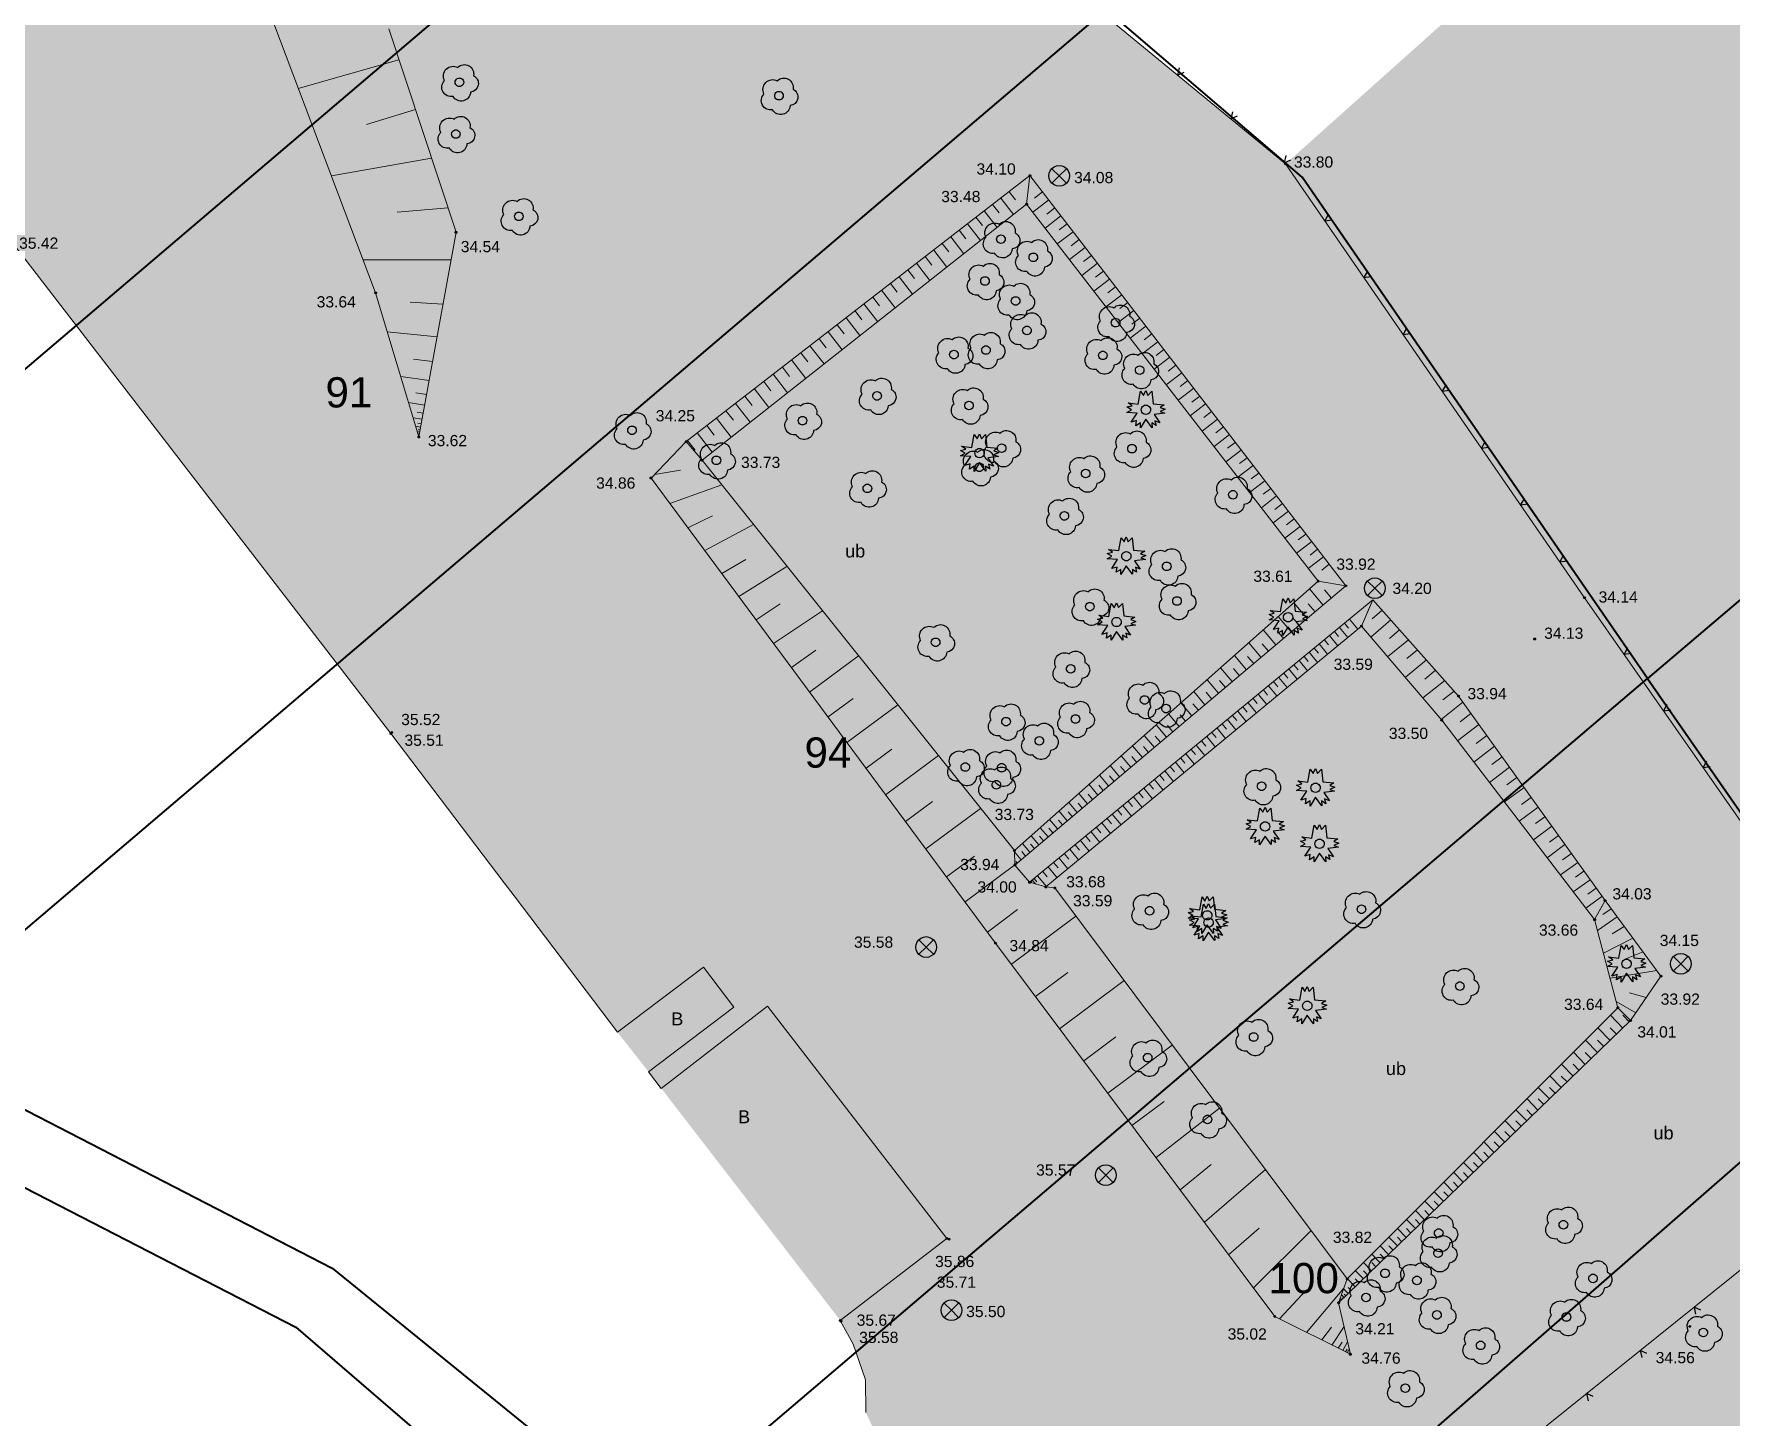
# Model space of a CAD drawing. Header units: metres. Extents: x 363857 to 365179, y 5807840 to 5809004.
# Drawn here: x 364698.6 to 364796.9, y 5808210 to 5808290.2 of the extents above; entities that cross this region are included whole.
import ezdxf

# ---------------------------------------------------------------- set-up
doc = ezdxf.new("R2010")
doc.units = ezdxf.units.M
doc.header["$LTSCALE"] = 0.5
doc.linetypes.add('LF11.26', pattern=[0])
doc.layers.get('0').update_dxf_attribs({"color": 1, "linetype": 'CONTINUOUS'})
for name, color, linetype in [('Flurstücksgrenze', 5, 'CONTINUOUS'), ('Stk.Befestigungsarten', 1, 'CONTINUOUS'), ('Stk.Bordsteine', 1, 'CONTINUOUS'), ('Stk.Bäume', 1, 'CONTINUOUS'), ('Stk.Böschungen', 1, 'CONTINUOUS'), ('Stk.Einfriedungen', 1, 'CONTINUOUS'), ('Stk.Geländehöhen', 1, 'CONTINUOUS'), ('Stk.Grünflächen', 1, 'CONTINUOUS'), ('Stk.Sumpfflächen', 1, 'CONTINUOUS'), ('Stk.Topografie allgemein', 1, 'CONTINUOUS'), ('Stk.Ver- und Entsorgungsanlagen allgemein', 1, 'CONTINUOUS')]:
    doc.layers.add(name, color=color, linetype=linetype)
doc.styles.add('TA  11.0401.0000', font='Arial.ttf')

# ---------------------------------------------------------------- blocks, each defined once
blk = doc.blocks.new('S11..378')
at = {"color": 0, "lineweight": -2}
blk.add_lwpolyline([(-0.025, 0.05), (0, 0), (0.025, 0.05)], dxfattribs=at)
blk = doc.blocks.new('S11..60')
at = {"color": 0, "lineweight": -2}
for points in [[(0.165, 0.075, -0.7675055), (0.13, -0.115, -0.7475991), (-0.075, -0.165, -0.7388858), (-0.175, 0.02, -0.7315501), (-0.02, 0.175, -0.7388858)], [(0.0433, -0.025, -0.5773503), (-0.0433, -0.025, -0.5773503), (0, 0.05, -0.5773503)]]:
    blk.add_lwpolyline(points, format="xyb", close=True, dxfattribs=at)
blk = doc.blocks.new('Nadelbaum')
at = {"color": 0, "lineweight": -2}
blk.add_lwpolyline([(0.185, 0.155), (0.475, 0.125), (0.365, 0.06), (0.5, 0.015), (0.37, -0.045), (0.49, -0.085), (0.21, -0.12), (0.36, -0.335), (0.235, -0.285), (0.265, -0.41), (0.155, -0.34), (0.16, -0.465), (0, -0.245), (-0.14, -0.47), (-0.14, -0.34), (-0.26, -0.415), (-0.24, -0.28), (-0.375, -0.32), (-0.225, -0.09), (-0.49, -0.07), (-0.37, 0), (-0.49, 0.07), (-0.355, 0.1), (-0.46, 0.175), (-0.195, 0.145), (-0.135, 0.475), (-0.06, 0.365), (0, 0.495), (0.05, 0.37), (0.15, 0.475)], close=True, dxfattribs=at)
blk.add_lwpolyline([(0.1039, -0.06, -0.5773503), (-0.1039, -0.06, -0.5773503), (0, 0.12, -0.5773503)], format="xyb", close=True, dxfattribs=at)
blk = doc.blocks.new('Geländehöhe')
at = {"color": 0, "lineweight": -2}
for points in [[(0.0087, -0.005, -0.5773503), (-0.0087, -0.005, -0.5773503), (0, 0.01, -0.5773503)], [(0.0043, -0.0025, -0.5773503), (-0.0043, -0.0025, -0.5773503), (0, 0.005, -0.5773503)]]:
    blk.add_lwpolyline(points, format="xyb", close=True, dxfattribs=at)
blk = doc.blocks.new('S11..36')
at = {"color": 0, "lineweight": -2}
blk.add_lwpolyline([(0.065, -0.0375, -0.5773503), (-0.065, -0.0375, -0.5773503), (0, 0.075, -0.5773503)], format="xyb", close=True, dxfattribs=at)
for points in [[(-0.05, 0.05), (0, 0), (-0.05, -0.05)], [(0.05, -0.05), (0, 0), (0.05, 0.05)]]:
    blk.add_lwpolyline(points, dxfattribs=at)

msp = doc.modelspace()

# ---------------------------------------------------------------- hatches: boundary and pattern name
at = {"layer": 'Stk.Befestigungsarten', "lineweight": 18, "true_color": 0xdcbe9c}
for points in [[(364712.712, 5808382.194), (364727.224, 5808310.07), (364731.169, 5808304.968), (364725.8175, 5808240.968), (364719.246, 5808249.622), (364697.462, 5808277.871), (364681.5858, 5808298.5691)], [(364739.128, 5808233.772), (364737.3736, 5808236.0887), (364732.389, 5808232.314), (364726.39, 5808240.2141), (364725.8175, 5808240.968), (364731.169, 5808304.968), (364758.67, 5808292.857), (364771.111, 5808282.627), (364788.435, 5808257.492), (364807.2571, 5808230.5379), (364811.62, 5808224.29), (364804.143, 5808223.901), (364762.532, 5808190.482), (364761.9, 5808187.891), (364760.883, 5808188.602), (364759.825, 5808189.816), (364750.842, 5808201.52), (364746.787, 5808210.274), (364746.767, 5808212.182), (364746.055, 5808214.235), (364745.302, 5808215.615), (364751.485, 5808220.361), (364741.091, 5808233.831), (364734.926, 5808229.062), (364734.184, 5808230.028)]]:
    msp.add_hatch(color=31, dxfattribs=at).paths.add_polyline_path(points, flags=0)
at = {"layer": 'Stk.Befestigungsarten', "lineweight": 18, "true_color": 0xcccccc}
for points in [[(364737.3736, 5808236.0887), (364739.128, 5808233.772), (364734.184, 5808230.028), (364732.389, 5808232.314)], [(364745.302, 5808215.615), (364734.926, 5808229.062), (364741.091, 5808233.831), (364751.485, 5808220.361)]]:
    msp.add_hatch(color=254, dxfattribs=at).paths.add_polyline_path(points, flags=0)
at = {"layer": 'Stk.Grünflächen', "lineweight": 18, "true_color": 0xe0ffd9}
msp.add_hatch(color=254, dxfattribs=at).paths.add_polyline_path([(364811.62, 5808224.29), (364808.227, 5808213.719, -0.0052692), (364799.554, 5808206.431, 0.013176), (364776.851, 5808188.851, 0.0013639), (364774.5544, 5808186.9633, 0.0015063), (364772.03, 5808184.864, -0.0229125), (364768.761, 5808184.516, -0.0286678), (364764.649, 5808184.504, -0.0715757), (364761.218, 5808184.882, -0.0484873), (364759.015, 5808185.685), (364761.9, 5808187.891), (364762.532, 5808190.482), (364804.143, 5808223.901)], flags=0)
at = {"layer": 'Stk.Sumpfflächen', "lineweight": 18, "true_color": 0xf2f2cc}
msp.add_hatch(color=254, dxfattribs=at).paths.add_polyline_path([(364902.6518, 5808312.5304), (364903.039, 5808312.1336), (364873.2503, 5808288.3342), (364818.4522, 5808242.6245), (364820.5383, 5808240.1479), (364820.243, 5808239.606), (364807.2571, 5808230.5379), (364788.435, 5808257.492), (364771.111, 5808282.627), (364847.9733, 5808351.3338), (364897.0993, 5808317.5567), (364902.5737, 5808312.6011)], flags=0)

# ---------------------------------------------------------------- linework, layer by layer
at = {"layer": 'Flurstücksgrenze', "color": 7, "linetype": 'Continuous', "lineweight": 40}
for p, q in [((364882.622, 5808329.838), (364792.093, 5808252.819)), ((364772.066, 5808281.86), (364760.707, 5808291.564)), ((364792.093, 5808252.819), (364772.066, 5808281.86)), ((364734.315, 5808203.663), (364792.093, 5808252.819)), ((364792.093, 5808252.819), (364806.217, 5808232.434)), ((364690.394, 5808231.759), (364715.847, 5808218.655)), ((364799.518, 5808226.59), (364756.376, 5808188.954)), ((364715.847, 5808218.655), (364734.315, 5808203.663))]:
    msp.add_line(p, q, dxfattribs=at)
msp.add_lwpolyline([(364668.655, 5808245.713), (364736, 5808303.039), (364760.05, 5808292.291), (364760.707, 5808291.564), (364690.394, 5808231.759), (364668.655, 5808245.713)], close=True, dxfattribs=at)
msp.add_lwpolyline([(364694.742, 5808224.998), (364713.747, 5808215.228), (364736.592, 5808195.53), (364750.623, 5808183.432), (364749.422, 5808182.229), (364672.155, 5808121.079)], dxfattribs=at)
msp.add_lwpolyline([(364694.742, 5808224.998), (364713.747, 5808215.228), (364736.592, 5808195.53), (364750.623, 5808183.432), (364749.422, 5808182.229), (364672.155, 5808121.079)], dxfattribs=at)
at = {"layer": 'Stk.Bordsteine', "color": 7, "linetype": 'Continuous', "lineweight": 18}
for p, q in [((364719.246, 5808249.622, 35.506), (364697.462, 5808277.871, 35.423)), ((364725.8175, 5808240.968), (364719.246, 5808249.622, 35.506)), ((364726.39, 5808240.2141), (364725.8175, 5808240.968)), ((364732.389, 5808232.314, 35.569), (364726.39, 5808240.2141)), ((364732.389, 5808232.314, 35.569), (364737.3736, 5808236.0887)), ((364739.128, 5808233.772, 35.522), (364737.3736, 5808236.0887)), ((364734.184, 5808230.028, 35.593), (364739.128, 5808233.772, 35.522)), ((364741.091, 5808233.831, 35.737), (364734.926, 5808229.062, 35.594)), ((364751.485, 5808220.361, 35.712), (364741.091, 5808233.831, 35.737)), ((364745.302, 5808215.615, 35.58), (364751.485, 5808220.361, 35.712)), ((364746.055, 5808214.235, 35.566), (364745.302, 5808215.615, 35.58)), ((364746.767, 5808212.182, 35.496), (364746.055, 5808214.235, 35.566)), ((364746.787, 5808210.274, 35.448), (364746.767, 5808212.182, 35.496))]:
    msp.add_line(p, q, dxfattribs=at)
at = {"layer": 'Stk.Böschungen', "color": 7, "linetype": 'Continuous', "lineweight": 18}
for p, q in [((364718.367, 5808275.158, 33.637), (364712.469, 5808290.756, 33.609)), ((364719.128, 5808290.446, 34.646), (364723.032, 5808278.661, 34.536)), ((364736.367, 5808266.54, 34.25), (364756.291, 5808281.949, 34.099)), ((364756.291, 5808281.949, 34.099), (364774.602, 5808258.175, 33.922)), ((364737.287, 5808265.457, 33.727), (364756.1, 5808280.29, 33.483)), ((364756.1, 5808280.29, 33.483), (364772.996, 5808258.451, 33.61)), ((364723.032, 5808278.661, 34.536), (364720.871, 5808266.803, 33.621)), ((364720.871, 5808266.803, 33.621), (364718.367, 5808275.158, 33.637)), ((364736.367, 5808266.54, 34.25), (364734.334, 5808264.427, 34.858)), ((364755.395, 5808242.837, 33.726), (364737.287, 5808265.457, 33.727)), ((364734.334, 5808264.427, 34.858), (364754.299, 5808237.48, 34.837)), ((364772.996, 5808258.451, 33.61), (364755.395, 5808242.837, 33.726)), ((364774.602, 5808258.175, 33.922), (364755.415, 5808242.001, 33.94)), ((364756.272, 5808241.001, 34.001), (364776.173, 5808257.369, 33.943)), ((364781.135, 5808251.785, 33.945), (364776.173, 5808257.369, 33.943)), ((364775.505, 5808255.846, 33.591), (364757.216, 5808240.731, 33.684)), ((364780.156, 5808250.397, 33.502), (364775.505, 5808255.846, 33.591)), ((364789.622, 5808239.945, 34.03), (364781.135, 5808251.785, 33.945)), ((364789.02, 5808238.839, 33.656), (364780.156, 5808250.397, 33.502)), ((364755.415, 5808242.001, 33.94), (364755.395, 5808242.837, 33.726)), ((364756.272, 5808241.001, 34.001), (364755.415, 5808242.001, 33.94)), ((364757.216, 5808240.731, 33.684), (364756.272, 5808241.001, 34.001)), ((364757.732, 5808240.676, 33.593), (364757.216, 5808240.731, 33.684)), ((364757.732, 5808240.676, 33.593), (364774.683, 5808218.021, 33.816)), ((364792.864, 5808235.562, 33.916), (364789.622, 5808239.945, 34.03)), ((364790.366, 5808233.735, 33.637), (364789.02, 5808238.839, 33.656)), ((364770.488, 5808215.845, 35.022), (364754.299, 5808237.48, 34.837)), ((364791.1, 5808232.99, 34.01), (364792.864, 5808235.562, 33.916)), ((364774.683, 5808218.021, 33.816), (364790.366, 5808233.735, 33.637)), ((364774.183, 5808216.638, 34.209), (364791.1, 5808232.99, 34.01)), ((364774.683, 5808218.021, 33.816), (364774.183, 5808216.638, 34.209)), ((364774.866, 5808213.653, 34.764), (364770.488, 5808215.845, 35.022)), ((364774.183, 5808216.638, 34.209), (364774.866, 5808213.653, 34.764))]:
    msp.add_line(p, q, dxfattribs=at)
at = {"layer": 'Stk.Böschungen', "color": 7, "linetype": 'Continuous', "lineweight": 9}
for p, q in [((364719.7199, 5808288.6594, 34.629), (364713.8888, 5808287.0012, 33.616)), ((364720.674, 5808285.7791, 34.602), (364717.8443, 5808284.9016, 34.112)), ((364721.6094, 5808282.9553, 34.576), (364715.8079, 5808281.9259, 33.625)), ((364756.291, 5808281.949, 34.099), (364756.1, 5808280.29, 33.483)), ((364756.291, 5808281.949, 34.099), (364756.1, 5808280.29, 33.483)), ((364755.0841, 5808281.0156, 34.108), (364755.4508, 5808280.5415, 33.797)), ((364757.0232, 5808280.9983, 34.092), (364756.5623, 5808280.6433, 33.787)), ((364722.5649, 5808280.0709, 34.549), (364719.6272, 5808279.8327, 34.089)), ((364753.6482, 5808279.9051, 34.119), (364754.392, 5808278.9434, 33.505)), ((364754.1291, 5808280.277, 34.115), (364754.4993, 5808279.7984, 33.807)), ((364754.6077, 5808280.6472, 34.112), (364755.3446, 5808279.6944, 33.493)), ((364757.3783, 5808280.5374, 34.088), (364756.4574, 5808279.8281, 33.486)), ((364757.7329, 5808280.0769, 34.085), (364757.273, 5808279.7227, 33.787)), ((364752.192, 5808278.7789, 34.13), (364752.5692, 5808278.2912, 33.827)), ((364752.6797, 5808279.1561, 34.126), (364753.4305, 5808278.1853, 33.518)), ((364753.1651, 5808279.5315, 34.123), (364753.5388, 5808279.0483, 33.817)), ((364758.0872, 5808279.617, 34.082), (364757.1683, 5808278.9092, 33.491)), ((364758.441, 5808279.1575, 34.078), (364757.9821, 5808278.804, 33.786)), ((364751.2098, 5808278.0192, 34.138), (364751.5905, 5808277.527, 33.837)), ((364751.7021, 5808278.4, 34.134), (364752.4599, 5808277.42, 33.53)), ((364758.7945, 5808278.6986, 34.075), (364757.8776, 5808277.9923, 33.496)), ((364759.5004, 5808277.7821, 34.068), (364758.5854, 5808277.0774, 33.502)), ((364759.1476, 5808278.2401, 34.071), (364758.6897, 5808277.8874, 33.785)), ((364722.7417, 5808277.0681, 34.413), (364717.6429, 5808277.0729, 33.634)), ((364749.719, 5808276.8663, 34.149), (364750.4912, 5808275.8678, 33.556)), ((364750.2183, 5808277.2524, 34.145), (364750.6026, 5808276.7555, 33.847)), ((364750.7152, 5808277.6367, 34.141), (364751.4802, 5808276.6476, 33.543)), ((364760.2047, 5808276.8677, 34.061), (364759.2917, 5808276.1645, 33.507)), ((364759.8527, 5808277.3247, 34.065), (364759.3957, 5808276.9727, 33.784)), ((364748.7135, 5808276.0886, 34.156), (364749.493, 5808275.0807, 33.569)), ((364749.2174, 5808276.4784, 34.153), (364749.6054, 5808275.9768, 33.857)), ((364760.9075, 5808275.9552, 34.054), (364759.9965, 5808275.2536, 33.512)), ((364760.5563, 5808276.4112, 34.058), (364760.1003, 5808276.06, 33.784)), ((364747.1874, 5808274.9084, 34.168), (364747.5827, 5808274.3973, 33.878)), ((364747.6985, 5808275.3036, 34.164), (364748.4853, 5808274.2862, 33.582)), ((364748.2072, 5808275.6971, 34.16), (364748.5988, 5808275.1907, 33.868)), ((364761.6087, 5808275.0448, 34.048), (364760.6997, 5808274.3446, 33.518)), ((364761.2583, 5808275.4998, 34.051), (364760.8033, 5808275.1493, 33.783)), ((364722.2724, 5808274.4926, 34.214), (364720.3804, 5808274.6227, 33.925)), ((364746.158, 5808274.1122, 34.176), (364746.557, 5808273.5964, 33.889)), ((364746.6739, 5808274.5112, 34.172), (364747.4682, 5808273.4843, 33.595)), ((364762.3085, 5808274.1362, 34.041), (364761.4014, 5808273.4376, 33.523)), ((364761.9588, 5808274.5902, 34.044), (364761.5048, 5808274.2406, 33.782)), ((364721.9289, 5808272.6079, 34.069), (364719.0433, 5808272.9015, 33.633)), ((364744.5957, 5808272.904, 34.188), (364745.405, 5808271.8576, 33.622)), ((364745.1189, 5808273.3086, 34.184), (364745.5217, 5808272.7879, 33.899)), ((364745.6397, 5808273.7114, 34.18), (364746.4414, 5808272.6747, 33.608)), ((364763.0067, 5808273.2297, 34.034), (364762.1016, 5808272.5326, 33.528)), ((364762.6578, 5808273.6827, 34.037), (364762.2048, 5808273.3338, 33.781)), ((364743.5419, 5808272.089, 34.196), (364744.3588, 5808271.0327, 33.635)), ((364744.0701, 5808272.4975, 34.192), (364744.4766, 5808271.9718, 33.91)), ((364763.7035, 5808272.3251, 34.027), (364762.8003, 5808271.6295, 33.533)), ((364763.3553, 5808272.7771, 34.031), (364762.9032, 5808272.4289, 33.781)), ((364764.0513, 5808271.8735, 34.024), (364763.6002, 5808271.5261, 33.78)), ((364721.6674, 5808271.1731, 33.958), (364720.5715, 5808271.316, 33.794)), ((364742.4782, 5808271.2663, 34.204), (364743.3028, 5808270.2001, 33.649)), ((364743.0113, 5808271.6786, 34.2), (364743.4217, 5808271.148, 33.921)), ((364764.3987, 5808271.4224, 34.021), (364763.4975, 5808270.7283, 33.539)), ((364764.7457, 5808270.9718, 34.017), (364764.2956, 5808270.6252, 33.779)), ((364721.469, 5808270.0845, 33.874), (364719.8232, 5808270.2991, 33.628)), ((364740.8638, 5808270.0178, 34.216), (364741.2819, 5808269.4771, 33.943)), ((364741.4045, 5808270.4359, 34.212), (364742.2368, 5808269.3597, 33.663)), ((364741.9426, 5808270.8521, 34.208), (364742.3568, 5808270.3165, 33.932)), ((364765.0924, 5808270.5217, 34.014), (364764.1932, 5808269.8291, 33.544)), ((364765.4387, 5808270.0721, 34.011), (364764.9896, 5808269.7262, 33.779)), ((364721.3198, 5808269.2659, 33.811), (364720.6963, 5808269.3661, 33.719)), ((364739.7749, 5808269.1756, 34.224), (364740.1969, 5808268.6299, 33.954)), ((364740.3206, 5808269.5977, 34.22), (364741.1608, 5808268.5113, 33.677)), ((364765.7846, 5808269.623, 34.007), (364764.8874, 5808268.9319, 33.549)), ((364766.1302, 5808269.1743, 34.004), (364765.682, 5808268.8292, 33.778)), ((364721.2066, 5808268.6445, 33.763), (364720.2742, 5808268.7944, 33.625)), ((364721.0586, 5808267.8324, 33.7), (364720.5374, 5808267.9162, 33.623)), ((364721.1219, 5808268.1798, 33.727), (364720.7733, 5808268.2359, 33.676)), ((364738.6757, 5808268.3255, 34.233), (364739.1017, 5808267.7746, 33.965)), ((364739.2266, 5808268.7515, 34.228), (364740.0747, 5808267.6549, 33.691)), ((364766.4754, 5808268.7262, 34.001), (364765.58, 5808268.0366, 33.554)), ((364766.8202, 5808268.2785, 33.997), (364766.373, 5808267.9341, 33.777)), ((364720.9759, 5808267.3785, 33.665), (364720.6845, 5808267.4253, 33.622)), ((364720.9294, 5808267.1236, 33.646), (364720.766, 5808267.1534, 33.622)), ((364721.0113, 5808267.5727, 33.68), (364720.8164, 5808267.604, 33.651)), ((364720.8936, 5808266.9269, 33.631), (364720.8304, 5808266.9384, 33.621)), ((364720.9494, 5808267.2333, 33.654), (364720.8397, 5808267.2533, 33.638)), ((364720.9115, 5808267.0252, 33.638), (364720.8549, 5808267.0356, 33.63)), ((364737.0074, 5808267.0353, 34.245), (364737.8716, 5808265.9179, 33.719)), ((364737.5661, 5808267.4674, 34.241), (364737.9962, 5808266.9113, 33.977)), ((364738.1222, 5808267.8974, 34.237), (364738.9783, 5808266.7905, 33.705)), ((364767.1646, 5808267.8313, 33.994), (364766.2712, 5808267.1432, 33.559)), ((364767.8524, 5808266.9384, 33.987), (364766.9609, 5808266.2517, 33.565)), ((364767.5087, 5808267.3846, 33.991), (364767.0624, 5808267.0409, 33.776)), ((364736.367, 5808266.54, 34.25), (364737.287, 5808265.457, 33.727)), ((364736.367, 5808266.54, 34.25), (364737.287, 5808265.457, 33.727)), ((364736.4461, 5808266.6012, 34.249), (364736.8802, 5808266.0399, 33.988)), ((364768.5386, 5808266.0474, 33.981), (364767.6491, 5808265.3622, 33.57)), ((364768.1957, 5808266.4926, 33.984), (364767.7504, 5808266.1497, 33.776)), ((364769.2234, 5808265.1583, 33.974), (364768.3358, 5808264.4746, 33.575)), ((364768.8812, 5808265.6026, 33.977), (364768.4369, 5808265.2604, 33.775)), ((364734.5278, 5808264.6284, 34.8), (364736.0364, 5808264.8815, 34.264)), ((364735.426, 5808262.9531, 34.857), (364738.433, 5808264.0254, 33.727)), ((364769.9067, 5808264.2711, 33.967), (364769.021, 5808263.5889, 33.58)), ((364769.5652, 5808264.7145, 33.971), (364769.1219, 5808264.373, 33.774)), ((364770.5885, 5808263.3859, 33.961), (364769.7047, 5808262.7052, 33.585)), ((364770.2478, 5808263.8283, 33.964), (364769.8054, 5808263.4875, 33.773)), ((364736.467, 5808261.5481, 34.856), (364737.8845, 5808262.244, 34.291)), ((364771.2689, 5808262.5026, 33.954), (364770.387, 5808261.8233, 33.59)), ((364770.9289, 5808262.944, 33.958), (364770.4875, 5808262.604, 33.773)), ((364771.6085, 5808262.0616, 33.951), (364771.168, 5808261.7224, 33.772)), ((364737.4478, 5808260.2242, 34.855), (364740.2646, 5808261.7375, 33.727)), ((364771.9477, 5808261.6211, 33.948), (364771.0678, 5808260.9434, 33.596)), ((364772.2866, 5808261.1811, 33.944), (364771.8471, 5808260.8426, 33.771)), ((364772.6252, 5808260.7416, 33.941), (364771.7471, 5808260.0653, 33.601)), ((364772.9633, 5808260.3026, 33.938), (364772.5247, 5808259.9648, 33.771)), ((364738.4311, 5808258.8971, 34.854), (364739.8326, 5808259.7118, 34.29)), ((364739.4218, 5808257.5599, 34.853), (364742.2097, 5808259.3077, 33.727)), ((364773.3011, 5808259.864, 33.935), (364772.4249, 5808259.1892, 33.606)), ((364773.6385, 5808259.4259, 33.931), (364773.2009, 5808259.0889, 33.77)), ((364774.602, 5808258.175, 33.922), (364772.996, 5808258.451, 33.61)), ((364774.602, 5808258.175, 33.922), (364772.996, 5808258.451, 33.61)), ((364740.423, 5808256.2086, 34.852), (364741.8128, 5808257.138, 34.289)), ((364772.3512, 5808256.2776, 33.924), (364771.5789, 5808257.1938, 33.619)), ((364772.8152, 5808256.6688, 33.924), (364772.4241, 5808257.1327, 33.77)), ((364773.285, 5808257.0649, 33.923), (364772.4928, 5808258.0046, 33.613)), ((364773.761, 5808257.466, 33.923), (364773.3598, 5808257.9419, 33.767)), ((364776.173, 5808257.369, 33.943), (364775.505, 5808255.846, 33.591)), ((364776.173, 5808257.369, 33.943), (364775.839, 5808256.6075, 33.767)), ((364741.4385, 5808254.8379, 34.851), (364744.2714, 5808256.7324, 33.727)), ((364771.4408, 5808255.5102, 33.925), (364770.6878, 5808256.4034, 33.625)), ((364771.8931, 5808255.8915, 33.925), (364771.5118, 5808256.3438, 33.773)), ((364774.8149, 5808256.252, 33.947), (364775.293, 5808255.6708, 33.592)), ((364777.2069, 5808256.2055, 33.943), (364776.0536, 5808255.2033, 33.581)), ((364776.7044, 5808256.771, 33.943), (364776.1335, 5808256.2748, 33.767)), ((364770.5532, 5808254.762, 33.926), (364769.8192, 5808255.6328, 33.631)), ((364770.9942, 5808255.1337, 33.925), (364770.6225, 5808255.5747, 33.777)), ((364773.649, 5808255.2931, 33.95), (364774.1293, 5808254.7091, 33.598)), ((364773.941, 5808255.5332, 33.95), (364774.1809, 5808255.2416, 33.773)), ((364774.2327, 5808255.7731, 33.949), (364774.7118, 5808255.1905, 33.595)), ((364774.524, 5808256.0127, 33.948), (364774.7633, 5808255.7218, 33.771)), ((364777.7144, 5808255.6344, 33.944), (364777.132, 5808255.1283, 33.757)), ((364742.472, 5808253.4431, 34.849), (364743.8884, 5808254.4422, 34.288)), ((364768.8443, 5808253.3215, 33.927), (364768.1467, 5808254.1491, 33.642)), ((364769.6879, 5808254.0326, 33.927), (364768.9723, 5808254.8815, 33.637)), ((364770.1178, 5808254.395, 33.926), (364769.7554, 5808254.8249, 33.78)), ((364772.4775, 5808254.3296, 33.954), (364772.9601, 5808253.7428, 33.604)), ((364772.7709, 5808254.5709, 33.953), (364773.0119, 5808254.2778, 33.778)), ((364773.0639, 5808254.8119, 33.952), (364773.5454, 5808254.2265, 33.601)), ((364773.3566, 5808255.0526, 33.951), (364773.5971, 5808254.7603, 33.775)), ((364778.2276, 5808255.0569, 33.944), (364777.0256, 5808254.0645, 33.562)), ((364778.7456, 5808254.4739, 33.944), (364778.1386, 5808253.9728, 33.748)), ((364743.5227, 5808252.0249, 34.848), (364746.3582, 5808254.1255, 33.726)), ((364768.0219, 5808252.6282, 33.928), (364767.3418, 5808253.4351, 33.647)), ((364768.4305, 5808252.9726, 33.928), (364768.0861, 5808253.3812, 33.786)), ((364769.2634, 5808253.6748, 33.927), (364768.9102, 5808254.0939, 33.783)), ((364771.3004, 5808253.3615, 33.957), (364771.7854, 5808252.7719, 33.61)), ((364771.5952, 5808253.6039, 33.956), (364771.8374, 5808253.3095, 33.782)), ((364771.8897, 5808253.8461, 33.955), (364772.3734, 5808253.2579, 33.607)), ((364772.1838, 5808254.088, 33.955), (364772.4254, 5808253.7942, 33.78)), ((364779.2688, 5808253.8851, 33.944), (364778.0428, 5808252.8728, 33.542)), ((364779.7972, 5808253.2905, 33.944), (364779.1781, 5808252.7793, 33.739)), ((364767.2202, 5808251.9524, 33.929), (364766.5571, 5808252.739, 33.652)), ((364767.6185, 5808252.2881, 33.929), (364767.2827, 5808252.6865, 33.789)), ((364770.1178, 5808252.3888, 33.961), (364770.605, 5808251.7964, 33.616)), ((364770.414, 5808252.6324, 33.96), (364770.6573, 5808252.3365, 33.787)), ((364770.7098, 5808252.8757, 33.959), (364771.1959, 5808252.2847, 33.613)), ((364771.0053, 5808253.1187, 33.958), (364771.2481, 5808252.8236, 33.785)), ((364780.3334, 5808252.687, 33.945), (364779.0579, 5808251.6835, 33.523)), ((364744.5931, 5808250.5801, 34.847), (364746.0379, 5808251.6504, 34.287)), ((364745.684, 5808249.1078, 34.846), (364748.6287, 5808251.2893, 33.726)), ((364765.6765, 5808250.6511, 33.93), (364765.0463, 5808251.3987, 33.662)), ((364766.0551, 5808250.9702, 33.93), (364765.7359, 5808251.3488, 33.795)), ((364766.4385, 5808251.2934, 33.93), (364765.7921, 5808252.0603, 33.657)), ((364766.8268, 5808251.6208, 33.929), (364766.4995, 5808252.0092, 33.792)), ((364768.9295, 5808251.4114, 33.964), (364769.419, 5808250.8162, 33.622)), ((364769.2271, 5808251.6562, 33.963), (364769.4716, 5808251.359, 33.792)), ((364769.5244, 5808251.9007, 33.962), (364770.0127, 5808251.3069, 33.619)), ((364769.8213, 5808252.1449, 33.962), (364770.0652, 5808251.8483, 33.789)), ((364781.3837, 5808251.438, 33.947), (364780.1177, 5808250.4419, 33.503)), ((364780.8734, 5808252.0794, 33.945), (364780.2293, 5808251.5726, 33.729)), ((364764.9336, 5808250.0248, 33.931), (364764.3192, 5808250.7537, 33.667)), ((364765.3027, 5808250.336, 33.931), (364764.9915, 5808250.7051, 33.798)), ((364767.7356, 5808250.4295, 33.968), (364768.2274, 5808249.8314, 33.628)), ((364768.0346, 5808250.6754, 33.967), (364768.2802, 5808250.3767, 33.797)), ((364768.3333, 5808250.921, 33.966), (364768.824, 5808250.3244, 33.625)), ((364768.6316, 5808251.1664, 33.965), (364768.8766, 5808250.8684, 33.794)), ((364781.8535, 5808250.7827, 33.952), (364781.2319, 5808250.2936, 33.731)), ((364763.5032, 5808248.8191, 33.932), (364762.9193, 5808249.5118, 33.676)), ((364763.854, 5808249.1148, 33.932), (364763.5583, 5808249.4656, 33.803)), ((364764.2093, 5808249.4143, 33.932), (364763.6103, 5808250.1249, 33.672)), ((364764.5691, 5808249.7176, 33.931), (364764.2658, 5808250.0775, 33.8)), ((364766.536, 5808249.4428, 33.971), (364767.0302, 5808248.842, 33.634)), ((364766.8364, 5808249.6899, 33.97), (364767.0832, 5808249.3898, 33.801)), ((364767.1365, 5808249.9367, 33.969), (364767.6295, 5808249.3373, 33.631)), ((364767.4362, 5808250.1832, 33.968), (364767.6824, 5808249.8839, 33.799)), ((364782.3163, 5808250.137, 33.957), (364781.0767, 5808249.1965, 33.518)), ((364782.7697, 5808249.5045, 33.961), (364782.1599, 5808249.0418, 33.744)), ((364746.7956, 5808247.6074, 34.845), (364748.296, 5808248.719, 34.286)), ((364747.9284, 5808246.0785, 34.844), (364750.9865, 5808248.3439, 33.726)), ((364762.1438, 5808247.6731, 33.934), (364761.5888, 5808248.3315, 33.685)), ((364762.4772, 5808247.9542, 33.933), (364762.1961, 5808248.2876, 33.808)), ((364762.8149, 5808248.2388, 33.933), (364762.2456, 5808248.9142, 33.681)), ((364763.1569, 5808248.5271, 33.933), (364762.8686, 5808248.8691, 33.806)), ((364765.3307, 5808248.4515, 33.975), (364765.8272, 5808247.8478, 33.64)), ((364765.6325, 5808248.6998, 33.974), (364765.8805, 5808248.3983, 33.806)), ((364765.934, 5808248.9478, 33.973), (364766.4294, 5808248.3455, 33.637)), ((364766.2352, 5808249.1954, 33.972), (364766.4826, 5808248.8946, 33.804)), ((364783.2158, 5808248.8821, 33.966), (364782.016, 5808247.9717, 33.534)), ((364783.6547, 5808248.2698, 33.97), (364783.0645, 5808247.822, 33.756)), ((364761.4895, 5808247.1216, 33.934), (364760.9484, 5808247.7635, 33.689)), ((364761.8146, 5808247.3956, 33.934), (364761.5406, 5808247.7207, 33.811)), ((364764.1196, 5808247.4554, 33.978), (364764.6185, 5808246.8489, 33.646)), ((364764.4229, 5808247.7049, 33.977), (364764.6721, 5808247.402, 33.811)), ((364764.7259, 5808247.9541, 33.976), (364765.2236, 5808247.3489, 33.643)), ((364765.0284, 5808248.2029, 33.975), (364765.277, 5808247.9007, 33.809)), ((364784.0865, 5808247.6674, 33.975), (364782.9252, 5808246.7862, 33.55)), ((364760.2299, 5808246.0598, 33.935), (364759.7156, 5808246.6698, 33.698)), ((364760.5388, 5808246.3202, 33.935), (364760.2784, 5808246.6291, 33.815)), ((364760.8517, 5808246.5839, 33.935), (364760.3242, 5808247.2097, 33.694)), ((364761.1686, 5808246.8511, 33.935), (364760.9014, 5808247.168, 33.813)), ((364762.9028, 5808246.4547, 33.982), (364763.4041, 5808245.8452, 33.653)), ((364763.2076, 5808246.7053, 33.981), (364763.4579, 5808246.4009, 33.816)), ((364763.512, 5808246.9557, 33.98), (364764.012, 5808246.3476, 33.649)), ((364763.816, 5808247.2057, 33.979), (364764.0657, 5808246.902, 33.813)), ((364784.9298, 5808246.491, 33.983), (364783.7919, 5808245.656, 33.565)), ((364784.5119, 5808247.074, 33.979), (364783.9336, 5808246.6496, 33.768)), ((364749.0828, 5808244.5203, 34.842), (364750.6411, 5808245.6746, 34.284)), ((364759.0326, 5808245.0506, 33.937), (364758.5439, 5808245.6304, 33.705)), ((364759.3263, 5808245.2981, 33.936), (364759.0788, 5808245.5917, 33.82)), ((364759.6236, 5808245.5488, 33.936), (364759.1223, 5808246.1435, 33.701)), ((364759.9248, 5808245.8026, 33.936), (364759.6709, 5808246.1038, 33.818)), ((364761.6802, 5808245.4491, 33.985), (364762.1839, 5808244.8367, 33.659)), ((364761.9864, 5808245.701, 33.984), (364762.238, 5808245.3951, 33.821)), ((364762.2923, 5808245.9525, 33.983), (364762.7947, 5808245.3416, 33.656)), ((364762.5977, 5808246.2037, 33.983), (364762.8487, 5808245.8986, 33.818)), ((364785.7454, 5808245.3531, 33.991), (364784.6441, 5808244.5449, 33.58)), ((364785.3409, 5808245.9174, 33.987), (364784.7812, 5808245.5067, 33.78)), ((364750.2593, 5808242.9324, 34.841), (364753.4352, 5808245.2852, 33.726)), ((364757.8948, 5808244.0914, 33.938), (364757.4302, 5808244.6424, 33.713)), ((364758.1738, 5808244.3266, 33.937), (364757.9386, 5808244.6057, 33.824)), ((364758.4565, 5808244.5649, 33.937), (364757.98, 5808245.1301, 33.709)), ((364758.7427, 5808244.8062, 33.937), (364758.5014, 5808245.0924, 33.822)), ((364760.4518, 5808244.4388, 33.989), (364760.9579, 5808243.8235, 33.665)), ((364760.7595, 5808244.6918, 33.988), (364761.0122, 5808244.3846, 33.826)), ((364761.0668, 5808244.9446, 33.987), (364761.5716, 5808244.3307, 33.662)), ((364761.3737, 5808245.197, 33.986), (364761.6258, 5808244.8904, 33.823)), ((364786.1434, 5808244.7979, 33.995), (364785.6016, 5808244.4003, 33.791)), ((364756.8133, 5808243.1797, 33.939), (364756.3717, 5808243.7035, 33.72)), ((364757.0785, 5808243.4033, 33.938), (364756.8549, 5808243.6685, 33.828)), ((364757.3472, 5808243.6297, 33.938), (364756.8943, 5808244.167, 33.716)), ((364757.6192, 5808243.8591, 33.938), (364757.3899, 5808244.1312, 33.826)), ((364759.2176, 5808243.4237, 33.992), (364759.7261, 5808242.8055, 33.671)), ((364759.5267, 5808243.6779, 33.992), (364759.7806, 5808243.3692, 33.831)), ((364759.8355, 5808243.9318, 33.991), (364760.3427, 5808243.3151, 33.668)), ((364760.1438, 5808244.1855, 33.99), (364760.3972, 5808243.8775, 33.828)), ((364786.5349, 5808244.2517, 33.999), (364785.4689, 5808243.4694, 33.594)), ((364786.9201, 5808243.7143, 34.003), (364786.3957, 5808243.3295, 33.802)), ((364751.4581, 5808241.3144, 34.84), (364753.0726, 5808242.5178, 34.283)), ((364755.7854, 5808242.3132, 33.94), (364755.3965, 5808242.7746, 33.742)), ((364756.0375, 5808242.5257, 33.939), (364755.825, 5808242.7778, 33.832)), ((364756.2928, 5808242.741, 33.939), (364755.8624, 5808243.2516, 33.723)), ((364756.5514, 5808242.9589, 33.939), (364756.3334, 5808243.2175, 33.83)), ((364757.9775, 5808242.4037, 33.996), (364758.4884, 5808241.7826, 33.678)), ((364758.2881, 5808242.6592, 33.995), (364758.5432, 5808242.349, 33.836)), ((364758.5983, 5808242.9143, 33.994), (364759.108, 5808242.2946, 33.674)), ((364758.9081, 5808243.1691, 33.993), (364759.1627, 5808242.8597, 33.833)), ((364787.2991, 5808243.1856, 34.007), (364786.2672, 5808242.4284, 33.608)), ((364787.672, 5808242.6654, 34.01), (364787.1611, 5808242.2973, 33.813)), ((364752.5292, 5808239.8687, 34.839), (364755.4146, 5808242.0192, 33.935)), ((364755.4677, 5808242.0454, 33.94), (364755.4124, 5808242.1111, 33.912)), ((364755.5547, 5808242.1188, 33.94), (364755.4814, 5808242.2058, 33.903)), ((364756.7315, 5808241.3789, 34), (364757.2448, 5808240.7548, 33.684)), ((364757.0435, 5808241.6356, 33.999), (364757.2999, 5808241.3239, 33.841)), ((364757.3552, 5808241.8919, 33.998), (364757.8673, 5808241.2693, 33.681)), ((364757.6666, 5808242.148, 33.997), (364757.9223, 5808241.837, 33.838)), ((364788.0389, 5808242.1536, 34.014), (364787.0335, 5808241.4292, 33.621)), ((364788.3998, 5808241.65, 34.018), (364787.9053, 5808241.2937, 33.823)), ((364756.3492, 5808241.0645, 34.001), (364756.3953, 5808241.0086, 33.972)), ((364756.4265, 5808241.128, 34.001), (364756.6106, 5808240.9042, 33.887)), ((364756.5384, 5808241.2201, 34), (364756.6972, 5808241.027, 33.903)), ((364788.7549, 5808241.1546, 34.021), (364787.7818, 5808240.4535, 33.634)), ((364789.1043, 5808240.6672, 34.025), (364788.6256, 5808240.3223, 33.833)), ((364753.8242, 5808238.1209, 34.837), (364755.5683, 5808239.4208, 34.252)), ((364789.448, 5808240.1877, 34.028), (364788.5062, 5808239.509, 33.647)), ((364789.622, 5808239.945, 34.03), (364789.02, 5808238.839, 33.656)), ((364789.622, 5808239.945, 34.03), (364789.321, 5808239.392, 33.843)), ((364789.9789, 5808239.4625, 34.017), (364789.5049, 5808239.1301, 33.837)), ((364755.2181, 5808236.2517, 34.848), (364758.9572, 5808239.0386, 33.609)), ((364790.3233, 5808238.9969, 34.005), (364789.1883, 5808238.201, 33.654)), ((364790.7378, 5808238.4365, 33.991), (364790.0444, 5808238.0101, 33.821)), ((364791.2311, 5808237.7696, 33.973), (364789.5304, 5808236.9035, 33.649)), ((364791.8262, 5808236.965, 33.952), (364790.7793, 5808236.5512, 33.799)), ((364756.615, 5808234.3849, 34.863), (364758.4845, 5808235.7783, 34.245)), ((364792.6237, 5808235.8868, 33.924), (364789.9141, 5808235.4486, 33.643)), ((364758.0119, 5808232.518, 34.879), (364761.7509, 5808235.3048, 33.646)), ((364792.0111, 5808234.3184, 33.961), (364791.0364, 5808234.6037, 33.801)), ((364791.4072, 5808233.438, 33.994), (364790.2703, 5808234.098, 33.638)), ((364791.1, 5808232.99, 34.01), (364790.366, 5808233.735, 33.637)), ((364789.912, 5808231.8417, 34.024), (364789.2057, 5808232.5724, 33.65)), ((364790.2807, 5808232.1981, 34.02), (364789.9243, 5808232.5667, 33.833)), ((364790.6527, 5808232.5576, 34.015), (364789.9335, 5808233.3017, 33.642)), ((364791.0281, 5808232.9205, 34.011), (364790.6652, 5808233.2959, 33.824)), ((364791.1, 5808232.99, 34.01), (364790.733, 5808233.3625, 33.823)), ((364759.4088, 5808230.6512, 34.895), (364761.2783, 5808232.0446, 34.28)), ((364760.8057, 5808228.7844, 34.911), (364764.5445, 5808231.5711, 33.683)), ((364789.1846, 5808231.1386, 34.033), (364788.4909, 5808231.8562, 33.658)), ((364789.5467, 5808231.4885, 34.028), (364789.1967, 5808231.8506, 33.841)), ((364788.4702, 5808230.448, 34.041), (364787.7889, 5808231.1528, 33.666)), ((364788.8258, 5808230.7917, 34.037), (364788.482, 5808231.1473, 33.85)), ((364787.0794, 5808229.1037, 34.057), (364786.4223, 5808229.7835, 33.682)), ((364787.4224, 5808229.4353, 34.053), (364787.0909, 5808229.7782, 33.866)), ((364787.7685, 5808229.7698, 34.049), (364787.0994, 5808230.462, 33.674)), ((364788.1178, 5808230.1074, 34.045), (364787.7802, 5808230.4566, 33.858)), ((364786.4027, 5808228.4496, 34.065), (364785.7573, 5808229.1172, 33.69)), ((364786.7395, 5808228.7752, 34.061), (364786.4139, 5808229.112, 33.874)), ((364762.2025, 5808226.9177, 34.927), (364764.0719, 5808228.311, 34.314)), ((364763.5998, 5808225.0504, 34.943), (364767.2766, 5808227.9196, 33.719)), ((364785.0853, 5808227.1762, 34.081), (364784.4628, 5808227.8201, 33.704)), ((364785.4102, 5808227.4902, 34.077), (364785.0961, 5808227.8151, 33.889)), ((364785.738, 5808227.8071, 34.073), (364785.1042, 5808228.4628, 33.697)), ((364786.0689, 5808228.1269, 34.069), (364785.7491, 5808228.4577, 33.881)), ((364784.4442, 5808226.5565, 34.088), (364783.8328, 5808227.1889, 33.712)), ((364784.7633, 5808226.8649, 34.085), (364784.4548, 5808227.184, 33.896)), ((364783.1962, 5808225.3502, 34.103), (364782.6066, 5808225.9602, 33.726)), ((364783.504, 5808225.6477, 34.099), (364783.2065, 5808225.9555, 33.911)), ((364783.8146, 5808225.9479, 34.096), (364783.2142, 5808226.569, 33.719)), ((364784.128, 5808226.2508, 34.092), (364783.825, 5808226.5642, 33.904)), ((364764.9993, 5808223.1801, 34.959), (364766.8038, 5808224.6599, 34.348)), ((364781.9925, 5808224.1867, 34.117), (364781.4237, 5808224.7751, 33.739)), ((364782.2894, 5808224.4736, 34.114), (364782.0024, 5808224.7705, 33.925)), ((364782.5889, 5808224.7632, 34.11), (364782.0098, 5808225.3623, 33.732)), ((364782.8912, 5808225.0554, 34.107), (364782.599, 5808225.3576, 33.918)), ((364766.4042, 5808221.3025, 34.975), (364769.9359, 5808224.3655, 33.754)), ((364781.4067, 5808223.6205, 34.124), (364780.8482, 5808224.1984, 33.746)), ((364781.6983, 5808223.9023, 34.121), (364781.4165, 5808224.1938, 33.931)), ((364780.2665, 5808222.5183, 34.137), (364779.7277, 5808223.0757, 33.758)), ((364780.5477, 5808222.7901, 34.134), (364780.2759, 5808223.0713, 33.945)), ((364780.8315, 5808223.0644, 34.131), (364780.2829, 5808223.632, 33.752)), ((364781.1178, 5808223.3412, 34.127), (364780.841, 5808223.6275, 33.938)), ((364779.1666, 5808221.4552, 34.15), (364778.647, 5808221.9928, 33.771)), ((364779.4379, 5808221.7174, 34.147), (364779.1757, 5808221.9886, 33.957)), ((364779.7116, 5808221.982, 34.144), (364779.1825, 5808222.5294, 33.765)), ((364779.9878, 5808222.2489, 34.141), (364779.7208, 5808222.5251, 33.951)), ((364767.8083, 5808219.4262, 34.991), (364769.5741, 5808220.9577, 34.382)), ((364769.2458, 5808217.5051, 35.008), (364772.5895, 5808220.8189, 33.788)), ((364778.1058, 5808220.4298, 34.163), (364777.6046, 5808220.9484, 33.783)), ((364778.3674, 5808220.6827, 34.16), (364778.1146, 5808220.9443, 33.97)), ((364778.6314, 5808220.9379, 34.157), (364778.1211, 5808221.4659, 33.777)), ((364778.8978, 5808221.1954, 34.154), (364778.6403, 5808221.4618, 33.964)), ((364777.0826, 5808219.4408, 34.175), (364776.5991, 5808219.9409, 33.794)), ((364777.335, 5808219.6847, 34.172), (364777.091, 5808219.937, 33.982)), ((364777.5896, 5808219.9308, 34.169), (364777.0973, 5808220.4401, 33.788)), ((364777.8465, 5808220.1792, 34.166), (364777.5982, 5808220.4361, 33.976)), ((364776.0957, 5808218.4868, 34.187), (364775.6293, 5808218.9692, 33.805)), ((364776.3391, 5808218.7221, 34.184), (364776.1038, 5808218.9655, 33.993)), ((364776.5847, 5808218.9595, 34.181), (364776.1099, 5808219.4507, 33.8)), ((364776.8325, 5808219.199, 34.178), (364776.593, 5808219.4469, 33.987)), ((364775.1437, 5808217.5666, 34.198), (364774.6939, 5808218.032, 33.816)), ((364775.3785, 5808217.7936, 34.195), (364775.1516, 5808218.0283, 34.004)), ((364775.6154, 5808218.0226, 34.192), (364775.1574, 5808218.4964, 33.811)), ((364775.8544, 5808218.2536, 34.189), (364775.6234, 5808218.4927, 33.999)), ((364770.7539, 5808215.7119, 35.006), (364772.3211, 5808217.3974, 34.406)), ((364772.3309, 5808214.9223, 34.913), (364774.4888, 5808217.4839, 33.969)), ((364774.3478, 5808216.7973, 34.207), (364774.2698, 5808216.878, 34.141)), ((364774.4964, 5808216.941, 34.205), (364774.348, 5808217.0945, 34.079)), ((364774.4197, 5808216.8668, 34.206), (364774.3637, 5808216.9247, 34.159)), ((364774.7328, 5808217.1694, 34.203), (364774.4725, 5808217.4387, 33.981)), ((364774.5981, 5808217.0393, 34.204), (364774.4998, 5808217.1409, 34.121)), ((364774.9111, 5808217.3418, 34.2), (364774.7387, 5808217.5201, 34.054)), ((364774.2759, 5808216.7278, 34.208), (364774.2539, 5808216.7505, 34.189)), ((364773.2014, 5808214.4864, 34.862), (364773.7674, 5808215.2337, 34.597)), ((364773.788, 5808214.1927, 34.828), (364774.499, 5808215.257, 34.466)), ((364774.1637, 5808214.0046, 34.805), (364774.3953, 5808214.3513, 34.688)), ((364774.4218, 5808213.8754, 34.79), (364774.7013, 5808214.3729, 34.63)), ((364774.584, 5808213.7942, 34.781), (364774.6727, 5808213.9521, 34.73)), ((364774.687, 5808213.7426, 34.775), (364774.7996, 5808213.9432, 34.71)), ((364774.7765, 5808213.6978, 34.769), (364774.8046, 5808213.748, 34.753))]:
    msp.add_line(p, q, dxfattribs=at)
at = {"layer": 'Stk.Einfriedungen', "color": 7, "linetype": 'LF11.26', "lineweight": 18}
for p, q in [((364758.67, 5808292.857, 33.79), (364771.111, 5808282.627, 33.803)), ((364771.111, 5808282.627, 33.803), (364788.435, 5808257.492, 34.141)), ((364788.435, 5808257.492, 34.141), (364807.2571, 5808230.5379)), ((364804.143, 5808223.901, 34.156), (364762.532, 5808190.482, 34.834))]:
    msp.add_line(p, q, dxfattribs=at)
at = {"layer": 'Stk.Topografie allgemein', "color": 7, "linetype": 'Continuous', "lineweight": 9}
msp.add_line((364734.926, 5808229.062, 35.594), (364734.184, 5808230.028, 35.593), dxfattribs=at)

# ---------------------------------------------------------------- block references
at = {"layer": 'Stk.Bäume', "color": 7}
for name, p, xscale, yscale in [('S11..60', (364723.228, 5808287.354, 34.846), 4.95, 4.95), ('S11..60', (364741.745, 5808286.578, 34.277), 4.95, 4.95), ('S11..60', (364723.018, 5808284.355, 34.799), 4.95, 4.95), ('S11..60', (364726.67, 5808279.589, 34.865), 4.95, 4.95), ('S11..60', (364754.61, 5808278.265, 33.558), 4.95, 4.95), ('S11..60', (364756.486, 5808277.214, 33.501), 4.95, 4.95), ('S11..60', (364753.685, 5808275.842, 33.5), 4.95, 4.95), ('S11..60', (364755.46, 5808274.685, 33.467), 4.95, 4.95), ('S11..60', (364756.115, 5808272.977, 33.5), 4.95, 4.95), ('S11..60', (364761.254, 5808273.427, 33.462), 4.95, 4.95), ('S11..60', (364753.744, 5808271.841, 33.459), 4.95, 4.95), ('S11..60', (364751.884, 5808271.578, 33.498), 4.95, 4.95), ('S11..60', (364760.517, 5808271.531, 33.435), 4.95, 4.95), ('S11..60', (364762.652, 5808270.677, 33.416), 4.95, 4.95), ('S11..60', (364747.433, 5808269.185, 33.534), 4.95, 4.95), ('S11..60', (364752.76, 5808268.626, 33.5), 4.95, 4.95), ('Nadelbaum', (364763.011, 5808268.384, 33.388), 2.25, 2.25), ('S11..60', (364733.231, 5808267.191, 34.507), 4.95, 4.95), ('S11..60', (364743.111, 5808267.749, 33.573), 4.95, 4.95), ('Nadelbaum', (364753.37, 5808265.869, 33.515), 2.25, 2.25), ('S11..60', (364754.655, 5808266.154, 33.466), 4.95, 4.95), ('S11..60', (364762.204, 5808266.128, 33.495), 4.95, 4.95), ('S11..60', (364738.12, 5808265.451, 33.727), 4.95, 4.95), ('S11..60', (364753.362, 5808265.052, 33.498), 4.95, 4.95), ('S11..60', (364759.522, 5808264.686, 33.462), 4.95, 4.95), ('S11..60', (364746.873, 5808263.826, 33.529), 4.95, 4.95), ('S11..60', (364768.054, 5808263.456, 33.474), 4.95, 4.95), ('S11..60', (364758.289, 5808262.231, 33.453), 4.95, 4.95), ('Nadelbaum', (364761.879, 5808259.898, 33.44), 2.25, 2.25), ('S11..60', (364764.221, 5808259.309, 33.43), 4.95, 4.95), ('S11..60', (364764.815, 5808257.3, 33.449), 4.95, 4.95), ('S11..60', (364759.762, 5808256.975, 33.514), 4.95, 4.95), ('Nadelbaum', (364761.312, 5808256.084, 33.484), 2.25, 2.25), ('Nadelbaum', (364771.253, 5808256.363), 2.25, 2.25), ('S11..60', (364750.824, 5808254.909, 33.569), 4.95, 4.95), ('S11..60', (364758.656, 5808253.372, 33.539), 4.95, 4.95), ('S11..60', (364762.935, 5808251.567, 33.446), 4.95, 4.95), ('S11..60', (364754.909, 5808250.312, 33.571), 4.95, 4.95), ('S11..60', (364758.932, 5808250.465, 33.519), 4.95, 4.95), ('S11..60', (364764.182, 5808251.069, 33.44), 4.95, 4.95), ('S11..60', (364756.834, 5808249.2, 33.526), 4.95, 4.95), ('S11..60', (364752.547, 5808247.68, 33.651), 4.95, 4.95), ('S11..60', (364754.653, 5808247.641, 33.657), 4.95, 4.95), ('S11..60', (364754.347, 5808246.653, 33.642), 4.95, 4.95), ('S11..60', (364769.72, 5808246.569, 33.371), 4.95, 4.95), ('Nadelbaum', (364772.845, 5808246.479, 33.443), 2.25, 2.25), ('Nadelbaum', (364769.921, 5808244.236, 33.344), 2.25, 2.25), ('Nadelbaum', (364773.077, 5808243.237, 33.421), 2.25, 2.25), ('S11..60', (364763.226, 5808239.353, 33.417), 4.95, 4.95), ('S11..60', (364775.509, 5808239.442, 33.428), 4.95, 4.95), ('Nadelbaum', (364766.57, 5808239.088, 33.426), 2.25, 2.25), ('Nadelbaum', (364766.647, 5808238.668, 33.397), 2.25, 2.25), ('Nadelbaum', (364790.869, 5808236.281, 33.715), 2.25, 2.25), ('S11..60', (364781.207, 5808234.988, 33.449), 4.95, 4.95), ('Nadelbaum', (364772.369, 5808233.851, 33.471), 2.25, 2.25), ('S11..60', (364769.258, 5808232.039, 33.509), 4.95, 4.95), ('S11..60', (364763.118, 5808230.84, 34.432), 4.95, 4.95), ('S11..60', (364766.582, 5808227.264, 34.263), 4.95, 4.95), ('S11..60', (364779.987, 5808220.681, 34.147), 4.95, 4.95), ('S11..60', (364787.214, 5808221.162, 34.34), 4.95, 4.95), ('S11..60', (364779.947, 5808219.512, 34.269), 4.95, 4.95), ('S11..60', (364776.876, 5808218.346, 34.165), 4.95, 4.95), ('S11..60', (364778.719, 5808217.936, 34.285), 4.95, 4.95), ('S11..60', (364788.928, 5808218.051, 34.303), 4.95, 4.95), ('S11..60', (364775.772, 5808216.947, 34.152), 4.95, 4.95), ('S11..60', (364779.879, 5808215.937, 34.402), 4.95, 4.95), ('S11..60', (364787.386, 5808215.815, 34.495), 4.95, 4.95), ('S11..60', (364795.317, 5808214.916), 4.95, 4.95), ('S11..60', (364782.413, 5808214.171, 34.511), 4.95, 4.95), ('S11..60', (364778.046, 5808211.691, 34.605), 4.95, 4.95)]:
    msp.add_blockref(name, p, dxfattribs=dict(at, xscale=xscale, yscale=yscale))
at = {"layer": 'Stk.Einfriedungen', "color": 7, "xscale": 7.5, "yscale": 7.5}
for p, rotation in [((364764.8492, 5808287.7759, 33.796), 320.57), ((364767.9388, 5808285.2354, 33.8), 320.57), ((364771.0284, 5808282.6949, 33.803), 320.57), ((364773.381, 5808279.3335, 33.847), 304.576), ((364775.651, 5808276.04, 33.892), 304.576), ((364777.921, 5808272.7465, 33.936), 304.576), ((364780.191, 5808269.453, 33.98), 304.576), ((364782.461, 5808266.1595, 34.024), 304.576), ((364784.731, 5808262.866, 34.069), 304.576), ((364787.001, 5808259.5726, 34.113), 304.576), ((364790.7251, 5808254.2125), 304.927), ((364793.0152, 5808250.9329), 304.927), ((364795.3053, 5808247.6534), 304.927), ((364794.7869, 5808216.3868, 34.308), 218.769), ((364791.6682, 5808213.8821, 34.359), 218.769), ((364788.5495, 5808211.3774, 34.41), 218.769)]:
    msp.add_blockref('S11..378', p, dxfattribs=dict(at, rotation=rotation))
at = {"layer": 'Stk.Geländehöhen', "color": 7, "xscale": 5, "yscale": 5}
for p in [(364771.111, 5808282.627, 33.803), (364756.291, 5808281.949, 34.099), (364756.1, 5808280.29, 33.483), (364723.032, 5808278.661, 34.536), (364718.367, 5808275.158, 33.637), (364720.871, 5808266.803, 33.621), (364736.367, 5808266.54, 34.25), (364737.287, 5808265.457, 33.727), (364734.334, 5808264.427, 34.858), (364772.996, 5808258.451, 33.61), (364774.602, 5808258.175, 33.922), (364788.435, 5808257.492, 34.141), (364775.505, 5808255.846, 33.591), (364785.541, 5808255.102, 34.13), (364781.135, 5808251.785, 33.945), (364780.156, 5808250.397, 33.502), (364719.246, 5808249.622, 35.506), (364719.312, 5808249.682, 35.518), (364755.395, 5808242.837, 33.726), (364755.415, 5808242.001, 33.94), (364756.272, 5808241.001, 34.001), (364757.216, 5808240.731, 33.684), (364757.732, 5808240.676, 33.593), (364789.622, 5808239.945, 34.03), (364789.02, 5808238.839, 33.656), (364754.299, 5808237.48, 34.837), (364792.864, 5808235.562, 33.916), (364790.366, 5808233.735, 33.637), (364791.1, 5808232.99, 34.01), (364751.485, 5808220.361, 35.712), (364751.614, 5808220.322, 35.858), (364774.683, 5808218.021, 33.816), (364770.488, 5808215.845, 35.022), (364774.183, 5808216.638, 34.209), (364745.302, 5808215.615, 35.58), (364745.339, 5808215.575, 35.668), (364794.535, 5808215.27, 34.565), (364774.866, 5808213.653, 34.764)]:
    msp.add_blockref('Geländehöhe', p, dxfattribs=at)
at = {"layer": 'Stk.Ver- und Entsorgungsanlagen allgemein', "color": 7, "xscale": 8, "yscale": 8}
for p in [(364757.988, 5808281.93, 34.078), (364776.282, 5808258.036, 34.2), (364750.277, 5808237.253, 35.581), (364794.012, 5808236.286, 34.151), (364760.688, 5808224.035, 35.572), (364751.739, 5808216.206, 35.503)]:
    msp.add_blockref('S11..36', p, dxfattribs=at)

# ---------------------------------------------------------------- texts
at = {"layer": 'Flurstücksgrenze', "color": 7, "lineweight": 35, "char_height": 1.75, "attachment_point": 7, "line_spacing_factor": 0.84, "style": 'TA  11.0401.0000'}
for s, insert in [('91', (364715.4625, 5808268.49)), ('94', (364743.2255, 5808247.621)), ('100', (364770.1212, 5808217.168))]:
    msp.add_mtext(s, dxfattribs=dict(at, insert=insert))
at = {"layer": 'Stk.Befestigungsarten', "color": 7, "lineweight": 18, "char_height": 0.75, "attachment_point": 7, "line_spacing_factor": 0.84, "style": 'TA  11.0401.0000'}
for s, insert in [('ub', (364745.5817, 5808259.8123)), ('B', (364735.5044, 5808232.7138)), ('ub', (364776.9263, 5808229.8254)), ('B', (364739.3771, 5808227.0409)), ('ub', (364792.4337, 5808226.0967))]:
    msp.add_mtext(s, dxfattribs=dict(at, insert=insert))
at = {"layer": 'Stk.Geländehöhen', "color": 7, "lineweight": 18, "char_height": 0.65, "attachment_point": 7, "line_spacing_factor": 0.84, "style": 'TA  11.0401.0000'}
for s, insert in [('33.80', (364771.595, 5808282.4)), ('34.10', (364753.195, 5808282)), ('34.08', (364758.85, 5808281.5)), ('33.48', (364751.15, 5808280.4)), ('35.42', (364697.705, 5808277.7)), ('34.54', (364723.305, 5808277.5)), ('33.64', (364714.95, 5808274.3)), ('34.25', (364734.605, 5808267.7)), ('33.62', (364721.3971, 5808266.2612, 33.621)), ('33.73', (364739.55, 5808265)), ('34.86', (364731.15, 5808263.8)), ('33.61', (364769.24, 5808258.4)), ('33.92', (364774.05, 5808259.1)), ('34.20', (364777.305, 5808257.7)), ('34.14', (364789.25, 5808257.2)), ('34.13', (364786.095, 5808255.1)), ('33.59', (364773.895, 5808253.3)), ('33.94', (364781.65, 5808251.6)), ('35.52', (364719.85, 5808250.1)), ('35.51', (364720.04, 5808248.9)), ('33.50', (364777.095, 5808249.3)), ('33.73', (364754.25, 5808244.6)), ('33.94', (364752.25, 5808241.7)), ('33.68', (364758.395, 5808240.7)), ('34.00', (364753.25, 5808240.4)), ('34.03', (364790.05, 5808240)), ('33.59', (364758.795, 5808239.6)), ('33.66', (364785.795, 5808237.9)), ('35.58', (364746.095, 5808237.2)), ('34.84', (364755.105, 5808237)), ('34.15', (364792.795, 5808237.3)), ('33.92', (364792.85, 5808233.9)), ('33.64', (364787.25, 5808233.6)), ('34.01', (364791.495, 5808232)), ('35.57', (364756.65, 5808224)), ('33.82', (364773.85, 5808220.1)), ('35.86', (364750.795, 5808218.7)), ('35.71', (364750.895, 5808217.5)), ('35.67', (364746.25, 5808215.3)), ('35.50', (364752.595, 5808215.8)), ('35.58', (364746.395, 5808214.3)), ('35.02', (364767.75, 5808214.5)), ('34.21', (364775.15, 5808214.8)), ('34.76', (364775.505, 5808213.1)), ('34.56', (364792.5579, 5808213.1288, 34.565))]:
    msp.add_mtext(s, dxfattribs=dict(at, insert=insert))

doc.saveas('drawing.dxf')
